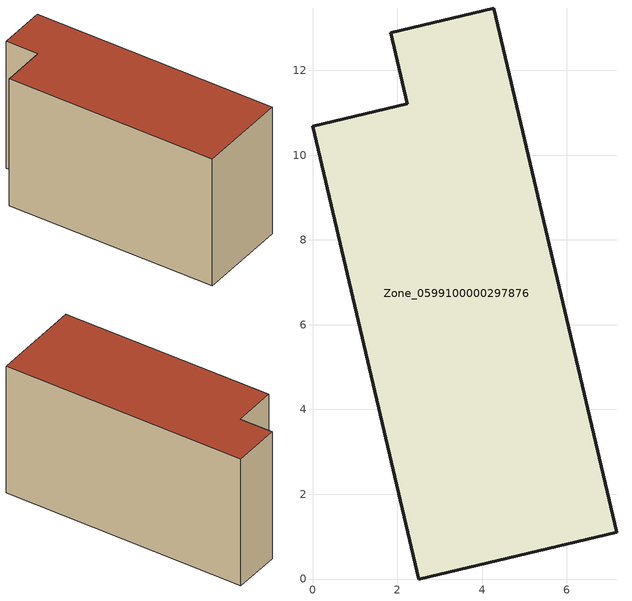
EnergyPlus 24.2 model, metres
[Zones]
Zone_0599100000297876
 floor ground (C_G): 7.18,1.1 2.51,0 0,10.69 2.24,11.22 1.84,12.89 4.28,13.47 z0
 wall outside (C_F): 2.51,0 7.18,1.1 4.28,13.47 1.84,12.89 2.24,11.22 0,10.69 2.51,0 z0:7.01
 roof outside (C_R): 1.84,12.89 2.24,11.22 0,10.69 2.51,0 7.18,1.1 4.28,13.47 z7.01
[BUILDING]
Pand.0599100000297876: North Axis=0; Terrain=City; Loads Convergence Tolerance Value=0.04; Temperature Convergence Tolerance Value=0.4; Solar Distribution=FullExterior; Maximum Number of Warmup Days=25; Minimum Number of Warmup Days=1
[Site:Location]
Rotterdam.The.Hague.AP_ZH_NLD Design_Conditions: Latitude=51.96; Longitude=4.45; Time Zone=1; Elevation=-4.5
[SITE:GROUNDTEMPERATURE:BUILDINGSURFACE]
18, 18, 18, 18, 18, 18, 18, 18, 18, 18, 18, 18
[MATERIAL] Thermal Absorptance=0.9; Solar Absorptance=0.7; Visible Absorptance=0.7
Name | Roughness | Thickness | Conductivity | Density | Specific Heat
G.TI.1992-2005 | MediumSmooth | 0.15 | 0.06 | 540 | 1210
F.TI.1992-2005 | Rough | 0.3 | 0.12 | 1920 | 840
R.TI.1992-2005 | MediumRough | 0.2 | 0.08 | 1500 | 1000
[CONSTRUCTION]
C_G: G.TI.1992-2005
C_F: F.TI.1992-2005
C_R: R.TI.1992-2005
[ZONE]
Zone_0599100000297876: Type=1; Multiplier=1; Ceiling Height=Autocalculate; Volume=Autocalculate; Floor Area=autocalculate; Part of Total Floor Area=Yes
[ZONEINFILTRATION:DESIGNFLOWRATE]
Infil_Zone_0599100000297876: Zone or ZoneList or Space or SpaceList=Zone_0599100000297876; Schedule=AlwaysOn; Design Flow Rate Calculation Method=Flow/Area; Flow Rate per Floor Area=0.0015; Constant Term Coefficient=1; Temperature Term Coefficient=0; Velocity Term Coefficient=0; Velocity Squared Term Coefficient=0
[HVACTEMPLATE:ZONE:IDEALLOADSAIRSYSTEM]
Zone_0599100000297876: Maximum Heating Supply Air Temperature=50; Minimum Cooling Supply Air Temperature=13; Maximum Heating Supply Air Humidity Ratio=0.0156; Minimum Cooling Supply Air Humidity Ratio=0.0077; Heating Limit=NoLimit; Cooling Limit=NoLimit; Dehumidification Control Type=ConstantSensibleHeatRatio; Cooling Sensible Heat Ratio=0.7; Dehumidification Setpoint=60; Humidification Control Type=None; Humidification Setpoint=30; Outdoor Air Method=None; Outdoor Air Flow Rate per Person=0.00944; Outdoor Air Flow Rate per Zone Floor Area=0; Outdoor Air Flow Rate per Zone=0; Demand Controlled Ventilation Type=None; Outdoor Air Economizer Type=NoEconomizer; Heat Recovery Type=None; Sensible Heat Recovery Effectiveness=0.7; Latent Heat Recovery Effectiveness=0.65
[ZONECONTROL:THERMOSTAT]
ThermostatControl_Zone_0599100000297876: Zone or ZoneList=Zone_0599100000297876; Control Type Schedule=DualSetpointControlType; Control 1=Thermostat_Zone_0599100000297876; Temperature Difference Between Cutout And Setpoint=0
[THERMOSTATSETPOINT:DUALSETPOINT]
Thermostat_Zone_0599100000297876: Heating Setpoint Temperature Schedule=HeatingSetpoint_Zone_0599100000297876; Cooling Setpoint Temperature Schedule=CoolingSetpoint_Zone_0599100000297876
[SCHEDULE:COMPACT]
HeatingSetpoint_Zone_0599100000297876: Through: 12/31, For: AllDays, Until: 24:00, 21
CoolingSetpoint_Zone_0599100000297876: Through: 12/31, For: AllDays, Until: 24:00, 24
DualSetpointControlType: Through: 12/31, For: AllDays, Until: 24:00, 4
AlwaysOn: Through: 12/31, For: AllDays, Until: 24:00, 1
